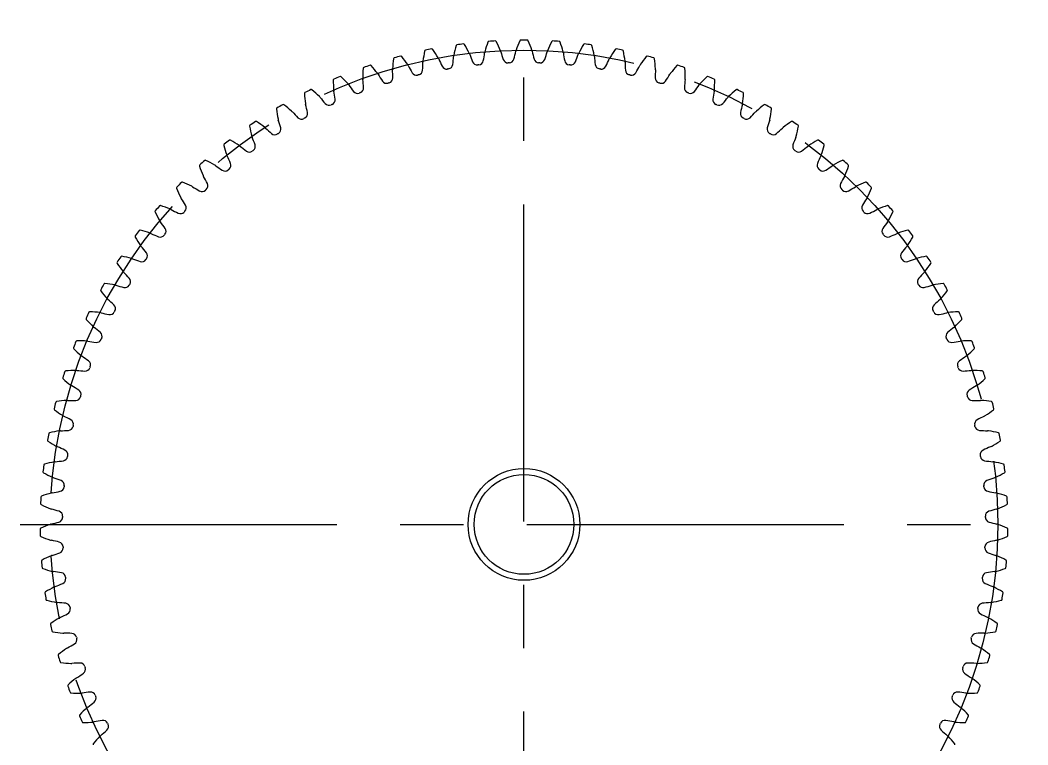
# Model space of a CAD drawing. Extents: x -1 to 98.5, y -13 to 73.5.
# Drawn here: x -1 to 49.5, y 23.2 to 59.5 of the extents above; entities that cross this region are included whole.
import ezdxf

# ---------------------------------------------------------------- set-up
doc = ezdxf.new("R2010")
doc.units = 0
doc.header["$LTSCALE"] = 0.5
doc.linetypes.add('CENTER', pattern=[50.8, 31.75, -6.35, 6.35, -6.35])
doc.layers.add('MSM_CENTER', color=1, linetype='CENTER')
doc.layers.add('MSM_CONTINUOUS', color=7, linetype='CONTINUOUS')

msp = doc.modelspace()

# ---------------------------------------------------------------- linework, layer by layer
at = {"layer": 'MSM_CENTER'}
for p, q in [((24.25, 9), (24.25, 59.5)), ((-1, 34.25), (49.5, 34.25))]:
    msp.add_line(p, q, dxfattribs=at)
msp.add_circle((24.25, 34.25), 23.75, dxfattribs=at)
at = {"layer": 'MSM_CONTINUOUS'}
for radius in [2.8, 2.5]:
    msp.add_circle((24.25, 34.25), radius, dxfattribs=at)
for centre, radius, start, end in [((28.487, 56.163), 7.917, 164.8697, 168.5263), ((20.893, 58.216), 0.05, 97.9732, 164.8697), ((24.25, 34.25), 24.25, 97.1847, 97.9732), ((21.223, 58.26), 0.05, 30.2882, 97.1847), ((14.43, 54.292), 7.917, 26.6316, 30.2882), ((29.926, 55.835), 7.917, 161.0802, 164.7368), ((22.485, 58.386), 0.05, 94.1842, 161.0802), ((24.25, 34.25), 24.25, 93.3952, 94.1837), ((22.817, 58.408), 0.05, 26.4987, 93.3952), ((15.777, 54.898), 7.917, 22.8421, 26.4987), ((31.34, 55.412), 7.917, 157.2908, 160.9474), ((24.083, 58.449), 0.05, 90.3942, 157.2908), ((24.25, 34.25), 24.25, 89.6058, 90.3942), ((24.417, 58.449), 0.05, 22.7092, 89.6058), ((17.16, 55.412), 7.917, 19.0526, 22.7092), ((32.723, 54.898), 7.917, 153.5013, 157.1579), ((25.683, 58.408), 0.05, 86.6042, 153.5013), ((24.25, 34.25), 24.25, 85.8163, 86.6047), ((26.015, 58.386), 0.05, 18.9198, 85.8163), ((18.574, 55.835), 7.917, 15.2632, 18.9198), ((34.07, 54.292), 7.917, 149.7118, 153.3684), ((27.277, 58.26), 0.05, 82.8147, 149.7118), ((24.25, 34.25), 24.25, 82.0268, 82.8153), ((27.607, 58.216), 0.05, 15.1304, 82.0268), ((20.013, 56.163), 7.917, 11.4737, 15.1303), ((25.56, 56.53), 7.917, 172.4487, 176.1053), ((17.762, 57.564), 0.05, 105.5521, 172.4487), ((24.25, 34.25), 24.25, 104.7637, 105.5521), ((18.083, 57.651), 0.05, 37.8671, 104.7637), ((11.873, 52.822), 7.917, 34.2105, 37.8671), ((27.03, 56.395), 7.917, 168.6592, 172.3158), ((19.317, 57.942), 0.05, 101.7632, 168.6592), ((24.25, 34.25), 24.25, 100.9742, 101.7626), ((19.643, 58.007), 0.05, 34.0777, 100.9742), ((13.127, 53.6), 7.917, 30.4211, 34.0777), ((19.596, 57.398), 0.415, 23.1247, 30.4211), ((13.434, 58.224), 7.308, 352.5714, 355.7743), ((21.136, 57.655), 0.415, 168.5263, 175.8227), ((21.136, 57.655), 0.415, 19.3352, 26.6316), ((28.421, 60.218), 7.308, 199.3836, 202.5865), ((15.042, 58.886), 7.308, 348.7819, 351.9849), ((22.69, 57.81), 0.415, 164.7368, 172.0332), ((22.69, 57.81), 0.415, 15.5458, 22.8421), ((30.128, 59.885), 7.308, 195.5941, 198.797), ((16.69, 59.441), 7.308, 344.9924, 348.1954), ((24.25, 57.861), 0.415, 160.9474, 168.2437), ((24.25, 57.861), 0.415, 11.7563, 19.0526), ((31.81, 59.441), 7.308, 191.8046, 195.0076), ((18.372, 59.885), 7.308, 341.203, 344.4059), ((25.81, 57.81), 0.415, 157.1579, 164.4542), ((25.81, 57.81), 0.415, 7.9668, 15.2632), ((33.458, 58.886), 7.308, 188.0151, 191.2181), ((20.079, 60.218), 7.308, 337.4135, 340.6164), ((27.364, 57.655), 0.415, 153.3684, 160.6648), ((27.364, 57.655), 0.415, 4.1773, 11.4737), ((35.066, 58.224), 7.308, 184.2257, 187.4286), ((28.904, 57.398), 0.415, 149.5789, 156.8753), ((35.373, 53.6), 7.917, 145.9223, 149.5789), ((28.857, 58.007), 0.05, 79.0253, 145.9223), ((24.25, 34.25), 24.25, 78.2374, 79.0258), ((29.183, 57.942), 0.05, 11.3409, 78.2374), ((21.47, 56.395), 7.917, 7.6842, 11.3408), ((36.627, 52.822), 7.917, 142.1329, 145.7895), ((30.417, 57.651), 0.05, 75.2363, 142.1329), ((24.25, 34.25), 24.25, 74.4479, 75.2363), ((30.738, 57.564), 0.05, 7.5513, 74.4479), ((22.94, 56.53), 7.917, 3.8947, 7.5513), ((24.085, 56.568), 7.917, 176.2381, 179.8947), ((16.235, 57.084), 0.05, 109.3416, 176.2381), ((24.25, 34.25), 24.25, 108.5531, 109.3416), ((16.55, 57.192), 0.05, 41.6566, 108.5531), ((10.672, 51.964), 7.917, 38, 41.6566), ((18.076, 57.04), 0.415, 176.1053, 183.4016), ((18.076, 57.04), 0.415, 26.9142, 34.2105), ((24.96, 60.541), 7.308, 206.9625, 210.1654), ((11.873, 57.456), 7.308, 356.3609, 359.5638), ((19.596, 57.398), 0.415, 172.3158, 179.6121), ((26.696, 60.437), 7.308, 203.173, 206.376), ((20.373, 57.301), 0.25, 206.376, 279.5472), ((20.432, 57.311), 0.25, 279.4002, 352.5714), ((21.905, 57.507), 0.25, 202.5865, 275.7577), ((24.25, 34.25), 23.125, 95.6107, 95.7577), ((21.965, 57.513), 0.25, 275.6107, 348.7819), ((23.447, 57.611), 0.25, 198.797, 271.9682), ((24.25, 34.25), 23.125, 91.8213, 91.9682), ((23.507, 57.613), 0.25, 271.8213, 344.9924), ((24.993, 57.613), 0.25, 195.0076, 268.1787), ((24.25, 34.25), 23.125, 88.0318, 88.1787), ((25.053, 57.611), 0.25, 268.0318, 341.203), ((26.535, 57.513), 0.25, 191.2181, 264.3893), ((24.25, 34.25), 23.125, 84.2423, 84.3893), ((26.595, 57.507), 0.25, 264.2423, 337.4135), ((28.068, 57.311), 0.25, 187.4286, 260.5997), ((28.127, 57.301), 0.25, 260.4528, 333.6241), ((21.804, 60.437), 7.308, 333.624, 336.827), ((28.904, 57.398), 0.415, 0.3879, 7.6842), ((36.627, 57.456), 7.308, 180.4362, 183.6391), ((23.54, 60.541), 7.308, 329.8346, 333.0375), ((30.424, 57.04), 0.415, 145.7895, 153.0858), ((30.424, 57.04), 0.415, 356.5984, 3.8947), ((37.828, 51.964), 7.917, 138.3434, 142), ((31.95, 57.192), 0.05, 71.4469, 138.3434), ((24.25, 34.25), 24.25, 70.6584, 71.4469), ((32.265, 57.084), 0.05, 3.7619, 70.6584), ((24.415, 56.568), 7.917, 0.1053, 3.7619), ((24.25, 34.25), 24.25, 112.3426, 113.1311), ((15.051, 56.633), 0.05, 45.4461, 112.3426), ((9.531, 51.028), 7.917, 41.7895, 45.4461), ((16.583, 56.582), 0.415, 179.8947, 187.1911), ((16.583, 56.582), 0.415, 30.7037, 38), ((23.221, 60.531), 7.308, 210.752, 213.9549), ((17.424, 56.606), 0.25, 286.9792, 0.1503), ((10.366, 56.588), 7.308, 0.1503, 3.3533), ((18.858, 56.995), 0.25, 210.1654, 283.3366), ((24.25, 34.25), 23.125, 103.1897, 103.3366), ((18.916, 57.008), 0.25, 283.1897, 356.3609), ((24.25, 34.25), 23.125, 99.4002, 99.5472), ((24.25, 34.25), 23.125, 80.4528, 80.5998), ((29.584, 57.008), 0.25, 183.6391, 256.8103), ((24.25, 34.25), 23.125, 76.6634, 76.8103), ((29.642, 56.995), 0.25, 256.6633, 329.8346), ((38.134, 56.588), 7.308, 176.6467, 179.8497), ((31.076, 56.606), 0.25, 179.8497, 253.0208), ((25.279, 60.531), 7.308, 326.0451, 329.248), ((31.917, 56.582), 0.415, 142, 149.2963), ((31.917, 56.582), 0.415, 352.8089, 0.1053), ((38.969, 51.028), 7.917, 134.5539, 138.2105), ((33.449, 56.633), 0.05, 67.6568, 134.5539), ((24.25, 34.25), 24.25, 66.8689, 67.6574), ((14.743, 56.505), 0.05, 113.1311, 180.0276), ((22.61, 56.508), 7.917, 180.0276, 183.6842), ((15.124, 56.026), 0.415, 34.4931, 41.7895), ((21.486, 60.405), 7.308, 214.5415, 217.7444), ((15.961, 56.106), 0.25, 290.7686, 3.9398), ((8.92, 55.621), 7.308, 3.9398, 7.1427), ((17.367, 56.589), 0.25, 213.9549, 287.1261), ((24.25, 34.25), 23.125, 106.9792, 107.1261), ((24.25, 34.25), 23.125, 72.8739, 73.0208), ((31.133, 56.589), 0.25, 252.8739, 326.0451), ((39.58, 55.621), 7.308, 172.8573, 176.0602), ((32.539, 56.106), 0.25, 176.0602, 249.2313), ((27.014, 60.405), 7.308, 322.2556, 325.4585), ((33.376, 56.026), 0.415, 138.2105, 145.5069), ((33.757, 56.505), 0.05, 359.9724, 66.8689), ((25.89, 56.508), 7.917, 356.3158, 359.9724), ((13.293, 55.828), 0.05, 116.9205, 183.8171), ((21.143, 56.351), 7.917, 183.8171, 187.4737), ((24.25, 34.25), 24.25, 116.1321, 116.9205), ((13.591, 55.976), 0.05, 49.2355, 116.1321), ((8.455, 50.018), 7.917, 45.5789, 49.2355), ((13.705, 55.376), 0.415, 38.2826, 45.579), ((19.764, 60.165), 7.308, 218.3309, 221.5339), ((15.124, 56.026), 0.415, 183.6842, 190.9805), ((7.541, 54.561), 7.308, 7.7293, 10.9322), ((15.905, 56.085), 0.25, 217.7444, 290.9156), ((24.25, 34.25), 23.125, 110.7686, 110.9156), ((24.25, 34.25), 23.125, 69.0844, 69.2314), ((32.595, 56.085), 0.25, 249.0844, 322.2556), ((40.959, 54.561), 7.308, 169.0678, 172.2707), ((33.376, 56.026), 0.415, 349.0195, 356.3158), ((28.736, 60.165), 7.308, 318.4661, 321.6691), ((34.795, 55.376), 0.415, 134.4211, 141.7174), ((40.045, 50.018), 7.917, 130.7645, 134.4211), ((34.909, 55.976), 0.05, 63.8685, 130.7645), ((24.25, 34.25), 24.25, 63.0795, 63.8679), ((27.357, 56.351), 7.917, 352.5263, 356.1829), ((35.207, 55.828), 0.05, 356.1829, 63.0795), ((11.891, 55.056), 0.05, 120.71, 187.6066), ((19.689, 56.098), 7.917, 187.6066, 191.2632), ((24.25, 34.25), 24.25, 119.9216, 120.71), ((12.179, 55.224), 0.05, 53.025, 119.9216), ((7.447, 48.94), 7.917, 49.3684, 53.025), ((13.705, 55.376), 0.415, 187.4737, 194.77), ((6.236, 53.413), 7.308, 11.5188, 14.7217), ((14.48, 55.486), 0.25, 221.5339, 294.705), ((24.25, 34.25), 23.125, 114.5581, 114.705), ((14.535, 55.511), 0.25, 294.5581, 7.7293), ((33.965, 55.511), 0.25, 172.2707, 245.4418), ((24.25, 34.25), 23.125, 65.295, 65.4419), ((34.02, 55.486), 0.25, 245.2949, 318.4661), ((42.264, 53.413), 7.308, 165.2783, 168.4812), ((34.795, 55.376), 0.415, 345.23, 352.5263), ((41.053, 48.94), 7.917, 126.975, 130.6316), ((36.321, 55.224), 0.05, 60.0784, 126.975), ((24.25, 34.25), 24.25, 59.29, 60.0784), ((28.811, 56.098), 7.917, 348.7368, 352.3934), ((36.609, 55.056), 0.05, 352.3935, 59.29), ((12.332, 54.632), 0.415, 191.2632, 198.5595), ((12.332, 54.632), 0.415, 42.0721, 49.3684), ((18.061, 59.812), 7.308, 222.1204, 225.3233), ((13.098, 54.793), 0.25, 225.3233, 298.4945), ((24.25, 34.25), 23.125, 118.3476, 118.4945), ((13.151, 54.822), 0.25, 298.3476, 11.5188), ((35.349, 54.822), 0.25, 168.4812, 241.6524), ((24.25, 34.25), 23.125, 61.5055, 61.6524), ((35.402, 54.793), 0.25, 241.5054, 314.6767), ((30.439, 59.812), 7.308, 314.6767, 317.8796), ((36.168, 54.632), 0.415, 130.6316, 137.9279), ((36.168, 54.632), 0.415, 341.4405, 348.7368), ((10.543, 54.194), 0.05, 124.4995, 191.396), ((18.255, 55.748), 7.917, 191.396, 195.0526), ((24.25, 34.25), 24.25, 123.711, 124.4995), ((10.819, 54.381), 0.05, 56.8145, 123.711), ((6.513, 47.797), 7.917, 53.1579, 56.8145), ((11.011, 53.8), 0.415, 45.8616, 53.1579), ((16.385, 59.347), 7.308, 225.9099, 229.1128), ((5.008, 52.18), 7.308, 15.3082, 18.5112), ((11.816, 54.043), 0.25, 302.1371, 15.3082), ((36.684, 54.043), 0.25, 164.6918, 237.863), ((43.492, 52.18), 7.308, 161.4888, 164.6918), ((32.115, 59.347), 7.308, 310.8872, 314.0901), ((37.489, 53.8), 0.415, 126.8421, 134.1384), ((41.987, 47.797), 7.917, 123.1855, 126.8421), ((37.681, 54.381), 0.05, 56.289, 123.1855), ((24.25, 34.25), 24.25, 55.5005, 56.289), ((30.245, 55.748), 7.917, 344.9474, 348.604), ((37.957, 54.194), 0.05, 348.604, 55.5005), ((11.011, 53.8), 0.415, 195.0526, 202.349), ((3.866, 50.869), 7.308, 19.0977, 22.3006), ((11.765, 54.011), 0.25, 229.1128, 302.284), ((24.25, 34.25), 23.125, 122.1371, 122.284), ((24.25, 34.25), 23.125, 57.716, 57.8629), ((36.735, 54.011), 0.25, 237.716, 310.8872), ((44.634, 50.869), 7.308, 157.6994, 160.9023), ((37.489, 53.8), 0.415, 337.651, 344.9474), ((9.255, 53.244), 0.05, 128.289, 195.1855), ((16.847, 55.305), 7.917, 195.1855, 198.8421), ((24.25, 34.25), 24.25, 127.5005, 128.289), ((9.518, 53.449), 0.05, 60.604, 127.5005), ((5.656, 46.595), 7.917, 56.9474, 60.604), ((9.748, 52.883), 0.415, 49.651, 56.9474), ((14.743, 58.772), 7.308, 229.6994, 232.9023), ((10.535, 53.178), 0.25, 305.9265, 19.0977), ((37.965, 53.178), 0.25, 160.9023, 234.0735), ((33.757, 58.772), 7.308, 307.0977, 310.3006), ((38.752, 52.883), 0.415, 123.0526, 130.349), ((42.844, 46.595), 7.917, 119.396, 123.0526), ((38.982, 53.449), 0.05, 52.4995, 119.396), ((24.25, 34.25), 24.25, 51.711, 52.4995), ((31.653, 55.305), 7.917, 341.1579, 344.8145), ((39.245, 53.244), 0.05, 344.8145, 51.711), ((9.748, 52.883), 0.415, 198.8421, 206.1384), ((2.812, 49.486), 7.308, 22.8872, 26.0901), ((10.486, 53.143), 0.25, 232.9023, 306.0734), ((24.25, 34.25), 23.125, 125.9265, 126.0735), ((24.25, 34.25), 23.125, 53.9265, 54.0735), ((38.014, 53.143), 0.25, 233.9265, 307.0977), ((45.688, 49.486), 7.308, 153.9099, 157.1128), ((38.752, 52.883), 0.415, 333.8616, 341.1579), ((8.032, 52.212), 0.05, 132.0784, 198.975), ((15.472, 54.77), 7.917, 198.975, 202.6316), ((24.25, 34.25), 24.25, 131.29, 132.0784), ((8.281, 52.433), 0.05, 64.3934, 131.29), ((4.881, 45.339), 7.917, 60.7368, 64.3934), ((8.548, 51.883), 0.415, 53.4405, 60.7368), ((13.143, 58.09), 7.308, 233.4888, 236.6918), ((24.25, 34.25), 23.125, 129.716, 129.8629), ((9.314, 52.231), 0.25, 309.716, 22.8872), ((39.186, 52.231), 0.25, 157.1128, 230.284), ((24.25, 34.25), 23.125, 50.1371, 50.284), ((35.357, 58.09), 7.308, 303.3082, 306.5112), ((39.952, 51.883), 0.415, 119.2632, 126.5595), ((43.619, 45.339), 7.917, 115.6066, 119.2632), ((40.219, 52.433), 0.05, 48.71, 115.6066), ((24.25, 34.25), 24.25, 47.9216, 48.71), ((33.028, 54.77), 7.917, 337.3684, 341.025), ((40.468, 52.212), 0.05, 341.025, 47.9216), ((8.548, 51.883), 0.415, 202.6316, 209.9279), ((1.852, 48.036), 7.308, 26.6767, 29.8796), ((9.268, 52.192), 0.25, 236.6918, 309.8629), ((39.232, 52.192), 0.25, 230.137, 303.3082), ((46.648, 48.036), 7.308, 150.1204, 153.3233), ((39.952, 51.883), 0.415, 330.0721, 337.3684), ((6.881, 51.101), 0.05, 135.8679, 202.7645), ((14.135, 54.145), 7.917, 202.7645, 206.4211), ((24.25, 34.25), 24.25, 135.0795, 135.8679), ((7.114, 51.338), 0.05, 68.1829, 135.0795), ((4.191, 44.035), 7.917, 64.5263, 68.1829), ((7.417, 50.807), 0.415, 57.23, 64.5263), ((11.592, 57.304), 7.308, 237.2783, 240.4812), ((24.25, 34.25), 23.125, 133.5055, 133.6524), ((8.158, 51.204), 0.25, 313.5055, 26.6767), ((40.342, 51.204), 0.25, 153.3233, 226.4945), ((24.25, 34.25), 23.125, 46.3476, 46.4945), ((36.908, 57.304), 7.308, 299.5188, 302.7217), ((41.083, 50.807), 0.415, 115.4737, 122.77), ((44.309, 44.035), 7.917, 111.8171, 115.4737), ((41.386, 51.338), 0.05, 44.9205, 111.8171), ((24.25, 34.25), 24.25, 44.1321, 44.9205), ((34.365, 54.145), 7.917, 333.5789, 337.2355), ((41.619, 51.101), 0.05, 337.2355, 44.1321), ((7.417, 50.807), 0.415, 206.4211, 213.7174), ((0.99, 46.525), 7.308, 30.4661, 33.6691), ((8.115, 51.163), 0.25, 240.4812, 313.6523), ((40.385, 51.163), 0.25, 226.3475, 299.5188), ((47.51, 46.525), 7.308, 146.3309, 149.5339), ((41.083, 50.807), 0.415, 326.2826, 333.5789), ((24.25, 34.25), 24.25, 138.8689, 139.6574), ((6.022, 50.168), 0.05, 71.9724, 138.8689), ((3.588, 42.688), 7.917, 68.3158, 71.9724), ((6.359, 49.658), 0.415, 61.0195, 68.3158), ((10.096, 56.417), 7.308, 241.0678, 244.2707), ((7.073, 50.103), 0.25, 317.295, 30.4661), ((41.427, 50.103), 0.25, 149.5339, 222.705), ((38.404, 56.417), 7.308, 295.7293, 298.9322), ((42.141, 49.658), 0.415, 111.6842, 118.9805), ((44.912, 42.688), 7.917, 108.0276, 111.6842), ((42.478, 50.168), 0.05, 41.1311, 108.0276), ((24.25, 34.25), 24.25, 40.3426, 41.1311), ((5.805, 49.916), 0.05, 139.6574, 206.5539), ((12.842, 53.433), 7.917, 206.5539, 210.2105), ((7.032, 50.059), 0.25, 244.2707, 317.4419), ((24.25, 34.25), 23.125, 137.295, 137.4419), ((24.25, 34.25), 23.125, 42.5581, 42.705), ((41.468, 50.059), 0.25, 222.5581, 295.7293), ((35.658, 53.433), 7.917, 329.7895, 333.4461), ((42.695, 49.916), 0.05, 333.4461, 40.3426), ((6.359, 49.658), 0.415, 210.2105, 217.5069), ((0.229, 44.961), 7.308, 34.2556, 37.4585), ((6.063, 48.934), 0.25, 321.0844, 34.2556), ((42.437, 48.934), 0.25, 145.7444, 218.9157), ((48.271, 44.961), 7.308, 142.5415, 145.7444), ((42.141, 49.658), 0.415, 322.4931, 329.7895), ((4.81, 48.663), 0.05, 143.4469, 210.3434), ((11.599, 52.637), 7.917, 210.3434, 214), ((24.25, 34.25), 24.25, 142.6584, 143.4469), ((5.01, 48.929), 0.05, 75.7619, 142.6584), ((3.075, 41.304), 7.917, 72.1053, 75.7619), ((5.38, 48.442), 0.415, 64.8089, 72.1053), ((8.662, 55.433), 7.308, 244.8573, 248.0602), ((6.025, 48.887), 0.25, 248.0602, 321.2314), ((24.25, 34.25), 23.125, 141.0844, 141.2314), ((24.25, 34.25), 23.125, 38.7686, 38.9156), ((42.475, 48.887), 0.25, 218.7687, 291.9398), ((39.838, 55.433), 7.308, 291.9398, 295.1427), ((43.12, 48.442), 0.415, 107.8947, 115.1911), ((45.425, 41.304), 7.917, 104.2381, 107.8947), ((36.901, 52.637), 7.917, 326, 329.6566), ((43.49, 48.929), 0.05, 37.3416, 104.2381), ((24.25, 34.25), 24.25, 36.5531, 37.3416), ((43.69, 48.663), 0.05, 329.6566, 36.5531), ((5.38, 48.442), 0.415, 214, 221.2963), ((-0.426, 43.35), 7.308, 38.0451, 41.248), ((48.926, 43.35), 7.308, 138.752, 141.9549), ((43.12, 48.442), 0.415, 318.7037, 326), ((24.25, 34.25), 24.25, 146.4479, 147.2363), ((4.082, 47.625), 0.05, 79.5513, 146.4479), ((2.655, 39.889), 7.917, 75.8947, 79.5513), ((4.484, 47.164), 0.415, 68.5984, 75.8947), ((7.296, 54.357), 7.308, 248.6467, 251.8497), ((5.097, 47.65), 0.25, 251.8497, 325.0208), ((24.25, 34.25), 23.125, 144.8739, 145.0208), ((5.132, 47.699), 0.25, 324.8739, 38.0451), ((43.368, 47.699), 0.25, 141.9549, 215.1261), ((24.25, 34.25), 23.125, 34.9792, 35.1261), ((43.403, 47.65), 0.25, 214.9792, 288.1504), ((41.204, 54.357), 7.308, 288.1503, 291.3533), ((44.016, 47.164), 0.415, 104.1053, 111.4016), ((45.845, 39.889), 7.917, 100.4487, 104.1053), ((44.418, 47.625), 0.05, 33.5521, 100.4487), ((24.25, 34.25), 24.25, 32.7637, 33.5521), ((3.9, 47.346), 0.05, 147.2363, 214.1329), ((10.412, 51.761), 7.917, 214.1329, 217.7895), ((38.088, 51.761), 7.917, 322.2105, 325.8671), ((44.6, 47.346), 0.05, 325.8671, 32.7637), ((4.484, 47.164), 0.415, 217.7895, 225.0858), ((-0.974, 41.699), 7.308, 41.8346, 45.0375), ((4.285, 46.407), 0.25, 328.6634, 41.8346), ((44.215, 46.407), 0.25, 138.1654, 211.3366), ((49.474, 41.699), 7.308, 134.9625, 138.1654), ((44.016, 47.164), 0.415, 314.9142, 322.2105), ((3.079, 45.973), 0.05, 151.0253, 217.9223), ((24.25, 34.25), 24.25, 150.2374, 151.0258), ((3.242, 46.263), 0.05, 83.3408, 150.2374), ((2.33, 38.449), 7.917, 79.6842, 83.3408), ((3.673, 45.829), 0.415, 72.3879, 79.6842), ((6.004, 53.192), 7.308, 252.4362, 255.6391), ((4.254, 46.355), 0.25, 255.6391, 328.8102), ((24.25, 34.25), 23.125, 148.6634, 148.8103), ((24.25, 34.25), 23.125, 31.1897, 31.3366), ((44.246, 46.355), 0.25, 211.1897, 284.3609), ((42.496, 53.192), 7.308, 284.3609, 287.5638), ((44.827, 45.829), 0.415, 100.3158, 107.6121), ((46.17, 38.449), 7.917, 96.6592, 100.3158), ((45.258, 46.263), 0.05, 29.7626, 96.6592), ((24.25, 34.25), 24.25, 28.9742, 29.7626), ((45.421, 45.973), 0.05, 322.0777, 28.9742), ((9.284, 50.808), 7.917, 217.9223, 221.5789), ((3.673, 45.829), 0.415, 221.5789, 228.8753), ((-1.411, 40.016), 7.308, 45.624, 48.827), ((49.911, 40.016), 7.308, 131.173, 134.376), ((44.827, 45.829), 0.415, 311.1247, 318.4211), ((39.216, 50.808), 7.917, 318.4211, 322.0777), ((3.525, 45.06), 0.25, 332.4528, 45.624), ((44.975, 45.06), 0.25, 134.376, 207.5472), ((2.35, 44.548), 0.05, 154.8147, 221.7118), ((24.25, 34.25), 24.25, 154.0268, 154.8153), ((8.223, 49.782), 7.917, 221.7118, 225.3684), ((2.494, 44.848), 0.05, 87.1303, 154.0268), ((2.1, 36.992), 7.917, 83.4737, 87.1303), ((2.953, 44.444), 0.415, 76.1773, 83.4737), ((4.792, 51.945), 7.308, 256.2257, 259.4286), ((3.497, 45.007), 0.25, 259.4286, 332.5997), ((24.25, 34.25), 23.125, 152.4528, 152.5998), ((24.25, 34.25), 23.125, 27.4002, 27.5472), ((45.003, 45.007), 0.25, 207.4003, 280.5714), ((43.708, 51.945), 7.308, 280.5714, 283.7743), ((45.547, 44.444), 0.415, 96.5263, 103.8227), ((46.4, 36.992), 7.917, 92.8697, 96.5263), ((40.277, 49.782), 7.917, 314.6316, 318.2882), ((46.006, 44.848), 0.05, 25.9726, 92.8697), ((24.25, 34.25), 24.25, 25.1847, 25.9732), ((46.15, 44.548), 0.05, 318.2882, 25.1847), ((2.953, 44.444), 0.415, 225.3684, 232.6648), ((-1.736, 38.307), 7.308, 49.4135, 52.6164), ((50.236, 38.307), 7.308, 127.3836, 130.5865), ((45.547, 44.444), 0.415, 307.3352, 314.6316), ((1.841, 43.387), 0.05, 90.9198, 157.8163), ((1.968, 35.522), 7.917, 87.2632, 90.9198), ((2.832, 43.612), 0.25, 263.2181, 336.3893), ((2.856, 43.667), 0.25, 336.2423, 49.4135), ((24.25, 34.25), 23.125, 156.2423, 156.3893), ((45.644, 43.667), 0.25, 130.5865, 203.7577), ((24.25, 34.25), 23.125, 23.6107, 23.7577), ((45.668, 43.612), 0.25, 203.6108, 276.7819), ((46.532, 35.522), 7.917, 89.0802, 92.7368), ((46.659, 43.387), 0.05, 22.1832, 89.0802), ((1.718, 43.078), 0.05, 158.6042, 225.5013), ((24.25, 34.25), 24.25, 157.8163, 158.6047), ((7.231, 48.689), 7.917, 225.5013, 229.1579), ((2.326, 43.014), 0.415, 79.9668, 87.2632), ((3.665, 50.62), 7.308, 260.0151, 263.2181), ((44.835, 50.62), 7.308, 276.7819, 279.9849), ((46.174, 43.014), 0.415, 92.7368, 100.0332), ((41.269, 48.689), 7.917, 310.8421, 314.4987), ((24.25, 34.25), 24.25, 21.3952, 22.1837), ((46.782, 43.078), 0.05, 314.4987, 21.3952), ((2.326, 43.014), 0.415, 229.1579, 236.4542), ((-1.947, 36.581), 7.308, 53.203, 56.4059), ((2.28, 42.233), 0.25, 340.0318, 53.203), ((46.22, 42.233), 0.25, 126.797, 199.9682), ((50.447, 36.581), 7.308, 123.5941, 126.797), ((46.174, 43.014), 0.415, 303.5458, 310.8421), ((1.286, 41.886), 0.05, 94.7092, 161.6058), ((1.932, 34.046), 7.917, 91.0526, 94.7092), ((1.794, 41.546), 0.415, 83.7563, 91.0526), ((2.628, 49.224), 7.308, 263.8046, 267.0076), ((2.26, 42.176), 0.25, 267.0076, 340.1787), ((24.25, 34.25), 23.125, 160.0318, 160.1787), ((24.25, 34.25), 23.125, 19.8213, 19.9682), ((46.24, 42.176), 0.25, 199.8213, 272.9924), ((45.872, 49.224), 7.308, 272.9924, 276.1954), ((46.706, 41.546), 0.415, 88.9474, 96.2437), ((46.568, 34.046), 7.917, 85.2908, 88.9474), ((47.214, 41.886), 0.05, 18.3937, 85.2908), ((1.184, 41.57), 0.05, 162.3937, 229.2908), ((24.25, 34.25), 24.25, 161.6058, 162.3942), ((6.314, 47.533), 7.917, 229.2908, 232.9474), ((42.186, 47.533), 7.917, 307.0526, 310.7092), ((24.25, 34.25), 24.25, 17.6058, 18.3942), ((47.316, 41.57), 0.05, 310.7092, 17.6058), ((1.794, 41.546), 0.415, 232.9474, 240.2437), ((-2.044, 34.845), 7.308, 56.9924, 60.1954), ((1.801, 40.763), 0.25, 343.8213, 56.9924), ((46.699, 40.763), 0.25, 123.0076, 196.1787), ((50.544, 34.845), 7.308, 119.8046, 123.0076), ((46.706, 41.546), 0.415, 299.7563, 307.0526), ((0.832, 40.352), 0.05, 98.4987, 165.3952), ((1.995, 32.572), 7.917, 94.8421, 98.4987), ((1.361, 40.046), 0.415, 87.5458, 94.8421), ((1.686, 47.763), 7.308, 267.5941, 270.797), ((1.784, 40.705), 0.25, 270.797, 343.9682), ((24.25, 34.25), 23.125, 163.8213, 163.9682), ((24.25, 34.25), 23.125, 16.0318, 16.1787), ((46.716, 40.705), 0.25, 196.0318, 269.203), ((46.814, 47.763), 7.308, 269.203, 272.4059), ((47.139, 40.046), 0.415, 85.1579, 92.4542), ((46.505, 32.572), 7.917, 81.5013, 85.1579), ((47.668, 40.352), 0.05, 14.6048, 81.5013), ((0.75, 40.029), 0.05, 166.1832, 233.0802), ((24.25, 34.25), 24.25, 165.3952, 166.1837), ((5.476, 46.318), 7.917, 233.0802, 236.7368), ((43.024, 46.318), 7.917, 303.2632, 306.9198), ((24.25, 34.25), 24.25, 13.8163, 14.6048), ((47.75, 40.029), 0.05, 306.9198, 13.8163), ((1.361, 40.046), 0.415, 236.7368, 244.0332), ((-2.026, 33.105), 7.308, 60.7819, 63.9849), ((1.419, 39.265), 0.25, 347.6107, 60.7819), ((47.081, 39.265), 0.25, 119.2181, 192.3893), ((50.526, 33.105), 7.308, 116.0151, 119.2181), ((47.139, 40.046), 0.415, 295.9668, 303.2632), ((2.154, 31.105), 7.917, 98.6316, 102.2882), ((1.028, 38.521), 0.415, 91.3352, 98.6316), ((0.842, 46.242), 7.308, 271.3836, 274.5865), ((1.407, 39.207), 0.25, 274.5865, 347.7577), ((24.25, 34.25), 23.125, 167.6107, 167.7577), ((24.25, 34.25), 23.125, 12.2423, 12.3893), ((47.093, 39.207), 0.25, 192.2424, 265.4135), ((47.658, 46.242), 7.308, 265.4135, 268.6164), ((47.472, 38.521), 0.415, 81.3684, 88.6648), ((46.346, 31.105), 7.917, 77.7118, 81.3684), ((24.25, 34.25), 24.25, 169.1847, 169.9732), ((0.42, 38.463), 0.05, 169.9732, 236.8697), ((4.719, 45.051), 7.917, 236.8697, 240.5263), ((0.48, 38.791), 0.05, 102.2882, 169.1847), ((43.781, 45.051), 7.917, 299.4737, 303.1303), ((48.02, 38.791), 0.05, 10.8153, 77.7118), ((24.25, 34.25), 24.25, 10.0268, 10.8153), ((48.08, 38.463), 0.05, 303.1303, 10.0268), ((1.028, 38.521), 0.415, 240.5263, 247.8227), ((-1.893, 31.371), 7.308, 64.5714, 67.7743), ((1.138, 37.745), 0.25, 351.4002, 64.5714), ((47.362, 37.745), 0.25, 115.4286, 188.5998), ((50.393, 31.371), 7.308, 112.2257, 115.4286), ((47.472, 38.521), 0.415, 292.1773, 299.4737), ((2.41, 29.651), 7.917, 102.4211, 106.0777), ((0.797, 36.977), 0.415, 95.1247, 102.4211), ((0.101, 44.668), 7.308, 275.173, 278.376), ((1.129, 37.686), 0.25, 278.376, 351.5472), ((24.25, 34.25), 23.125, 171.4002, 171.5472), ((24.25, 34.25), 23.125, 8.4528, 8.5998), ((47.371, 37.686), 0.25, 188.4529, 261.624), ((48.399, 44.668), 7.308, 261.624, 264.827), ((47.703, 36.977), 0.415, 77.5789, 84.8753), ((46.09, 29.651), 7.917, 73.9223, 77.5789), ((0.193, 36.879), 0.05, 173.7626, 240.6592), ((24.25, 34.25), 24.25, 172.9742, 173.7626), ((0.232, 37.21), 0.05, 106.0777, 172.9742), ((48.268, 37.21), 0.05, 7.0258, 73.9223), ((24.25, 34.25), 24.25, 6.2374, 7.0258), ((48.307, 36.879), 0.05, 299.3408, 6.2374), ((4.048, 43.737), 7.917, 240.6592, 244.3158), ((0.797, 36.977), 0.415, 244.3158, 251.6121), ((-1.645, 29.65), 7.308, 68.3609, 71.5638), ((0.957, 36.21), 0.25, 355.1897, 68.3608), ((47.543, 36.21), 0.25, 111.6391, 184.8103), ((50.145, 29.65), 7.308, 108.4362, 111.6391), ((47.703, 36.977), 0.415, 288.3879, 295.6842), ((44.452, 43.737), 7.917, 295.6842, 299.3408), ((-0.535, 43.05), 7.308, 278.9625, 282.1654), ((0.952, 36.15), 0.25, 282.1654, 355.3366), ((24.25, 34.25), 23.125, 175.1897, 175.3366), ((24.25, 34.25), 23.125, 4.6634, 4.8103), ((47.548, 36.15), 0.25, 184.6634, 257.8346), ((49.035, 43.05), 7.308, 257.8346, 261.0375), ((24.25, 34.25), 24.25, 176.7637, 177.5521), ((0.089, 35.616), 0.05, 109.8671, 176.7637), ((2.762, 28.218), 7.917, 106.2105, 109.8671), ((0.668, 35.421), 0.415, 98.9142, 106.2105), ((47.832, 35.421), 0.415, 73.7895, 81.0858), ((45.738, 28.218), 7.917, 70.1329, 73.7895), ((48.411, 35.616), 0.05, 3.2363, 70.1329), ((24.25, 34.25), 24.25, 2.4479, 3.2363), ((0.072, 35.284), 0.05, 177.5521, 244.4487), ((3.465, 42.381), 7.917, 244.4487, 248.1053), ((0.668, 35.421), 0.415, 248.1053, 255.4016), ((-1.285, 27.948), 7.308, 72.1503, 75.3533), ((0.879, 34.666), 0.25, 358.9791, 72.1503), ((47.621, 34.666), 0.25, 107.8497, 181.0208), ((49.785, 27.948), 7.308, 104.6467, 107.8497), ((47.832, 35.421), 0.415, 284.5984, 291.8947), ((45.035, 42.381), 7.917, 291.8947, 295.5513), ((48.428, 35.284), 0.05, 295.5513, 2.4479), ((-1.062, 41.392), 7.308, 282.752, 285.9549), ((0.878, 34.607), 0.25, 285.9549, 359.1261), ((24.25, 34.25), 23.125, 178.9792, 179.1261), ((24.25, 34.25), 23.125, 0.8739, 1.0208), ((47.622, 34.607), 0.25, 180.8739, 254.0451), ((49.562, 41.392), 7.308, 254.0451, 257.248), ((0.051, 34.016), 0.05, 113.6566, 180.5531), ((24.25, 34.25), 24.25, 180.5531, 181.3416), ((3.208, 26.811), 7.917, 110, 113.6566), ((0.642, 33.86), 0.415, 102.7037, 110), ((47.858, 33.86), 0.415, 70, 77.2963), ((45.292, 26.811), 7.917, 66.3434, 70), ((48.449, 34.016), 0.05, 359.4469, 66.3434), ((24.25, 34.25), 24.25, 358.6584, 359.4469), ((0.057, 33.683), 0.05, 181.3416, 248.2381), ((2.973, 40.989), 7.917, 248.2381, 251.8947), ((0.642, 33.86), 0.415, 251.8947, 259.1911), ((-0.812, 26.275), 7.308, 75.9398, 79.1427), ((0.902, 33.121), 0.25, 2.7686, 75.9398), ((47.598, 33.121), 0.25, 104.0602, 177.2314), ((49.312, 26.275), 7.308, 100.8573, 104.0602), ((47.858, 33.86), 0.415, 280.8089, 288.1053), ((45.527, 40.989), 7.917, 288.1053, 291.7619), ((48.443, 33.683), 0.05, 291.7619, 358.6584), ((-1.479, 39.704), 7.308, 286.5415, 289.7444), ((0.905, 33.061), 0.25, 289.7444, 2.9156), ((24.25, 34.25), 23.125, 182.7686, 182.9156), ((24.25, 34.25), 23.125, 357.0844, 357.2314), ((47.595, 33.061), 0.25, 177.0845, 250.2556), ((49.979, 39.704), 7.308, 250.2556, 253.4585), ((0.119, 32.418), 0.05, 117.4461, 184.3426), ((24.25, 34.25), 24.25, 184.3426, 185.1311), ((3.745, 25.436), 7.917, 113.7895, 117.4461), ((0.72, 32.3), 0.415, 106.4931, 113.7895), ((47.78, 32.3), 0.415, 66.2105, 73.5069), ((44.755, 25.436), 7.917, 62.5539, 66.2105), ((24.25, 34.25), 24.25, 354.8689, 355.6574), ((48.381, 32.418), 0.05, 355.6574, 62.5539), ((0.147, 32.086), 0.05, 185.1311, 252.0276), ((2.574, 39.569), 7.917, 252.0276, 255.6842), ((0.72, 32.3), 0.415, 255.6842, 262.9805), ((-0.23, 24.636), 7.308, 79.7293, 82.9322), ((1.028, 31.58), 0.25, 6.5581, 79.7293), ((47.472, 31.58), 0.25, 100.2707, 173.4419), ((48.73, 24.636), 7.308, 97.0678, 100.2707), ((47.78, 32.3), 0.415, 277.0195, 284.3158), ((45.926, 39.569), 7.917, 284.3158, 287.9724), ((48.353, 32.086), 0.05, 287.9724, 354.8689), ((1.035, 31.521), 0.25, 293.5339, 6.705), ((24.25, 34.25), 23.125, 186.5581, 186.705), ((47.465, 31.521), 0.25, 173.295, 246.4661), ((24.25, 34.25), 23.125, 353.295, 353.4419), ((0.293, 30.827), 0.05, 121.2355, 188.1321), ((24.25, 34.25), 24.25, 188.1321, 188.9205), ((4.373, 24.1), 7.917, 117.5789, 121.2355), ((0.9, 30.749), 0.415, 110.2826, 117.5789), ((-1.783, 37.991), 7.308, 290.3309, 293.5339), ((50.283, 37.991), 7.308, 246.4661, 249.6691), ((47.6, 30.749), 0.415, 62.4211, 69.7174), ((44.127, 24.1), 7.917, 58.7645, 62.4211), ((24.25, 34.25), 24.25, 351.0795, 351.8679), ((48.207, 30.827), 0.05, 351.8679, 58.7645), ((0.343, 30.497), 0.05, 188.9205, 255.8171), ((2.27, 38.124), 7.917, 255.8171, 259.4737), ((0.9, 30.749), 0.415, 259.4737, 266.77), ((0.459, 23.039), 7.308, 83.5188, 86.7217), ((48.041, 23.039), 7.308, 93.2783, 96.4812), ((47.6, 30.749), 0.415, 273.23, 280.5263), ((46.23, 38.124), 7.917, 280.5263, 284.1829), ((48.157, 30.497), 0.05, 284.1829, 351.0795), ((1.255, 30.051), 0.25, 10.3476, 83.5187), ((1.266, 29.992), 0.25, 297.3233, 10.4945), ((24.25, 34.25), 23.125, 190.3476, 190.4945), ((47.234, 29.992), 0.25, 169.5055, 242.6767), ((24.25, 34.25), 23.125, 349.5055, 349.6524), ((47.245, 30.051), 0.25, 96.4812, 169.6524), ((0.572, 29.251), 0.05, 125.025, 191.9216), ((5.087, 22.809), 7.917, 121.3684, 125.025), ((1.182, 29.214), 0.415, 114.0721, 121.3684), ((-1.974, 36.263), 7.308, 294.1204, 297.3233), ((50.474, 36.263), 7.308, 242.6767, 245.8796), ((47.318, 29.214), 0.415, 58.6316, 65.9279), ((43.413, 22.809), 7.917, 54.975, 58.6316), ((47.928, 29.251), 0.05, 348.0784, 54.975), ((24.25, 34.25), 24.25, 191.9216, 192.71), ((0.643, 28.926), 0.05, 192.71, 259.6066), ((2.062, 36.663), 7.917, 259.6066, 263.2632), ((1.182, 29.214), 0.415, 263.2632, 270.5595), ((1.251, 21.491), 7.308, 87.3082, 90.5112), ((1.583, 28.541), 0.25, 14.137, 87.3082), ((46.917, 28.541), 0.25, 92.6918, 165.863), ((47.249, 21.491), 7.308, 89.4888, 92.6918), ((47.318, 29.214), 0.415, 269.4405, 276.7368), ((46.438, 36.663), 7.917, 276.7368, 280.3934), ((47.857, 28.926), 0.05, 280.3934, 347.29), ((24.25, 34.25), 24.25, 347.29, 348.0784), ((1.598, 28.483), 0.25, 301.1128, 14.2839), ((24.25, 34.25), 23.125, 194.1371, 194.284), ((46.902, 28.483), 0.25, 165.716, 238.8872), ((24.25, 34.25), 23.125, 345.716, 345.8629), ((5.885, 21.567), 7.917, 125.1579, 128.8145), ((1.566, 27.7), 0.415, 117.8616, 125.1579), ((-2.049, 34.525), 7.308, 297.9099, 301.1128), ((50.549, 34.525), 7.308, 238.8872, 242.0901), ((46.934, 27.7), 0.415, 54.8421, 62.1384), ((42.615, 21.567), 7.917, 51.1855, 54.8421), ((0.954, 27.697), 0.05, 128.8145, 195.711), ((24.25, 34.25), 24.25, 195.711, 196.4995), ((1.047, 27.377), 0.05, 196.4995, 263.396), ((1.951, 35.192), 7.917, 263.396, 267.0526), ((1.566, 27.7), 0.415, 267.0526, 274.349), ((2.145, 19.999), 7.308, 91.0977, 94.3006), ((2.01, 27.055), 0.25, 17.9265, 91.0977), ((46.49, 27.055), 0.25, 88.9023, 162.0735), ((46.355, 19.999), 7.308, 85.6994, 88.9023), ((46.934, 27.7), 0.415, 265.651, 272.9474), ((46.549, 35.192), 7.917, 272.9474, 276.604), ((47.453, 27.377), 0.05, 276.604, 343.5005), ((24.25, 34.25), 24.25, 343.5005, 344.289), ((47.546, 27.697), 0.05, 344.289, 51.1855), ((-2.01, 32.786), 7.308, 301.6994, 304.9023), ((2.028, 26.998), 0.25, 304.9023, 18.0734), ((24.25, 34.25), 23.125, 197.9265, 198.0735), ((46.472, 26.998), 0.25, 161.9266, 235.0977), ((24.25, 34.25), 23.125, 341.9265, 342.0735), ((50.51, 32.786), 7.308, 235.0977, 238.3006), ((6.763, 20.381), 7.917, 128.9474, 132.604), ((2.048, 26.215), 0.415, 121.651, 128.9474), ((46.452, 26.215), 0.415, 51.0526, 58.349), ((41.737, 20.381), 7.917, 47.396, 51.0526), ((1.438, 26.172), 0.05, 132.604, 199.5005), ((24.25, 34.25), 24.25, 199.5005, 200.289), ((1.551, 25.859), 0.05, 200.289, 267.1855), ((1.938, 33.716), 7.917, 267.1855, 270.8421), ((2.048, 26.215), 0.415, 270.8421, 278.1384), ((3.135, 18.569), 7.308, 94.8872, 98.0901), ((2.534, 25.601), 0.25, 21.716, 94.8872), ((45.966, 25.601), 0.25, 85.1128, 158.284), ((45.365, 18.569), 7.308, 81.9099, 85.1128), ((46.452, 26.215), 0.415, 261.8616, 269.1579), ((46.562, 33.716), 7.917, 269.1579, 272.8145), ((46.949, 25.859), 0.05, 272.8145, 339.711), ((24.25, 34.25), 24.25, 339.711, 340.4995), ((47.062, 26.172), 0.05, 340.4995, 47.396), ((-1.856, 31.054), 7.308, 305.4888, 308.6918), ((2.556, 25.545), 0.25, 308.6918, 21.8629), ((24.25, 34.25), 23.125, 201.716, 201.8629), ((45.944, 25.545), 0.25, 158.1371, 231.3082), ((24.25, 34.25), 23.125, 338.1371, 338.284), ((50.356, 31.054), 7.308, 231.3082, 234.5112), ((7.718, 19.256), 7.917, 132.7368, 136.3934), ((2.628, 24.766), 0.415, 125.4405, 132.7368), ((45.872, 24.766), 0.415, 47.2632, 54.5595), ((40.782, 19.256), 7.917, 43.6066, 47.2632), ((2.022, 24.682), 0.05, 136.3934, 203.29), ((24.25, 34.25), 24.25, 203.29, 204.0784), ((2.156, 24.377), 0.05, 204.0784, 270.975), ((2.022, 32.242), 7.917, 270.975, 274.6316), ((2.628, 24.766), 0.415, 274.6316, 281.9279), ((4.218, 17.208), 7.308, 98.6767, 101.8796), ((3.153, 24.185), 0.25, 25.5055, 98.6767), ((24.25, 34.25), 23.125, 205.5055, 205.6524), ((24.25, 34.25), 23.125, 334.3476, 334.4945), ((45.347, 24.185), 0.25, 81.3233, 154.4945), ((44.282, 17.208), 7.308, 78.1204, 81.3233), ((45.872, 24.766), 0.415, 258.0721, 265.3684), ((46.478, 32.242), 7.917, 265.3684, 269.025), ((46.344, 24.377), 0.05, 269.025, 335.9216), ((24.25, 34.25), 24.25, 335.9216, 336.71), ((46.478, 24.682), 0.05, 336.71, 43.6066), ((-1.587, 29.336), 7.308, 309.2783, 312.4812), ((3.179, 24.131), 0.25, 312.4812, 25.6523), ((45.321, 24.131), 0.25, 154.3476, 227.5188), ((50.087, 29.336), 7.308, 227.5188, 230.7217), ((2.703, 23.234), 0.05, 140.1829, 207.0795), ((8.745, 18.196), 7.917, 136.5263, 140.1829), ((3.302, 23.357), 0.415, 129.23, 136.5263), ((45.198, 23.357), 0.415, 43.4737, 50.77), ((39.755, 18.196), 7.917, 39.8171, 43.4737), ((45.797, 23.234), 0.05, 332.9205, 39.8171)]:
    msp.add_arc(centre, radius, start, end, dxfattribs=at)

doc.saveas('drawing.dxf')
